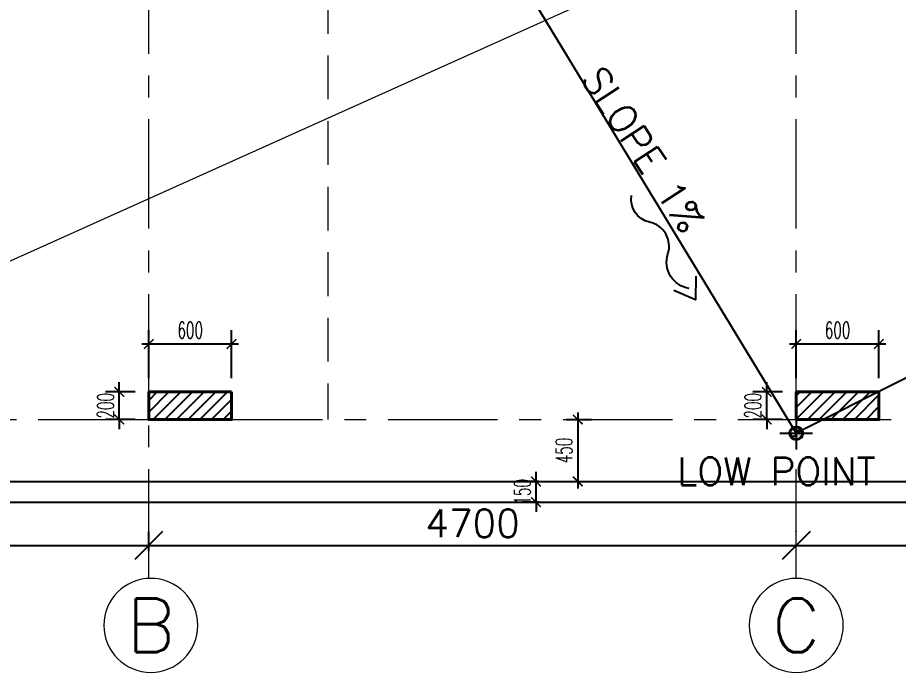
# Model space of a CAD drawing. Extents: x 2556046 to 2673391, y -921360 to -863964.
# Drawn here: x 2592310 to 2598704, y -894428 to -889674 of the extents above; entities that cross this region are included whole.
import ezdxf
from ezdxf.enums import TextEntityAlignment as Align

# ---------------------------------------------------------------- set-up
doc = ezdxf.new("R2010")
doc.units = 0
doc.header["$LTSCALE"] = 500
doc.header["$PDMODE"] = 98
doc.header["$PDSIZE"] = -0.01
for name, pattern in [('CENTER', [50.800000000000004, 31.75, -6.35, 6.35, -6.35]), ('DASHDOT', [1, 0.5, -0.25, 0, -0.25]), ('HIDDEN', [9.524999999999995, 6.349999999999998, -3.174999999999998])]:
    doc.linetypes.add(name, pattern=pattern)
for name, color, linetype in [('08_Testi', 4, 'Continuous'), ('ASSI', 3, 'DASHDOT'), ('DRAINAGE SLOPE', 150, 'Continuous'), ('hatch', 200, 'Continuous'), ('PAV', 3, 'Continuous'), ('PLUVIALE', 1, 'Continuous')]:
    doc.layers.add(name, color=color, linetype=linetype)
for name, color, linetype, lineweight in [('_02', 2, 'Continuous', 20), ('A-GRID', 1, 'CENTER', 9), ('A-GRID-DIMS', 142, 'Continuous', 9), ('A-GRID-IDEN', 10, 'Continuous', 9), ('goe-ba-coupé', 4, 'Continuous', 40), ('goe-cotes', 115, 'Continuous', 13), ('goe-vu', 31, 'Continuous', 25), ('SYMBOLS', 1, 'Continuous', 13)]:
    doc.layers.add(name, color=color, linetype=linetype, lineweight=lineweight)
doc.styles.add('EG_SIMPLEX', font='SIMPLEX.shx')
doc.styles.add('goe-romans', font='ROMANS.shx', dxfattribs={"width": 0.6})
doc.styles.add('ROMANS 100', font='romans.shx')
doc.styles.add('SIMPLEX', font='simplex_.ttf')
doc.dimstyles.new('ARK-MM-0100', dxfattribs={"dimtxt": 200, "dimasz": 200, "dimexe": 100, "dimexo": 100, "dimgap": 60, "dimtad": 1, "dimdec": 1, "dimrnd": 0.1, "dimdsep": 46, "dimtxsty": 'EG_SIMPLEX', "dimblk1": 'OBLIQUE', "dimblk2": 'OBLIQUE', "dimsah": 1, "dimcen": 300, "dimclrd": 256, "dimclre": 256, "dimclrt": 2, "dimadec": 0, "dimazin": 0, "dimtfac": 1, "dimtdec": 1, "dimtix": 1, "dimtmove": 2, "dimatfit": 3, "dimldrblk": 'OBLIQUE', "dimfxl": 1, "dimtolj": 1, "dimtzin": 0, "dimarcsym": 0})
doc.dimstyles.new('goe-50e', dxfattribs={"dimscale": 10, "dimtxt": 12, "dimasz": 7, "dimexe": 10, "dimexo": 10, "dimgap": 4, "dimtad": 1, "dimdec": 1, "dimdsep": 46, "dimtxsty": 'goe-romans', "dimblk": 'ARCHTICK', "dimcen": 4, "dimdle": 5, "dimclrt": 256, "dimazin": 0, "dimtfac": 1, "dimtdec": 1, "dimtix": 1, "dimtmove": 2, "dimatfit": 3, "dimldrblk": 'ARCHTICK', "dimfxl": 5, "dimtfillclr": 256, "dimtolj": 1, "dimarcsym": 0})
pattern_1 = [(45, (30000, 0), (-42.42640687119285, 42.42640687119285), [])]

# ---------------------------------------------------------------- blocks, each defined once
blk = doc.blocks.new('AX-HL')
at = {"color": 1}
blk.add_circle((-0.3500000000000022, -3.6e-15), 0.3500000000000085, dxfattribs=at)
at = {"color": 6, "style": 'SIMPLEX', "width": 0.4303278688524591}
blk.add_attdef('N-F', text='', height=0.4, dxfattribs=at).set_placement((-0.6000000000000001, -0.2), (-0.1, -0.2), align=Align.FIT)
at = {"color": 6, "style": 'SIMPLEX'}
blk.add_attdef('N', text='', height=0.4, dxfattribs=at).set_placement((-0.35, 0), align=Align.MIDDLE)
blk = doc.blocks.new('_Oblique')
at = {"color": 0, "linetype": 'ByBlock', "lineweight": -2}
blk.add_line((-0.5, -0.5), (0.5, 0.5), dxfattribs=at)
blk = doc.blocks.new('*D113')
at = {"layer": 'A-GRID-DIMS', "lineweight": -2, "transparency": 16777216}
for p, q in [((2588962.723038996, -893548.9376497553), (2588962.723038996, -893405.7787105843)), ((2593262.723038984, -893548.9376497803), (2593262.723038984, -893405.7787105843)), ((2588962.723038996, -893505.7787105843), (2593262.723038984, -893505.7787105843))]:
    blk.add_line(p, q, dxfattribs=at)
at = {"layer": 'Defpoints', "color": 0, "transparency": 16777216}
for p in [(2593262.723038984, -893505.7787105843), (2588962.723038996, -893648.9376497553), (2593262.723038984, -893648.9376497803)]:
    blk.add_point(p, dxfattribs=at)
at = {"layer": 'A-GRID-DIMS', "lineweight": -2, "transparency": 16777216, "xscale": 200, "yscale": 200, "zscale": 200, "rotation": 180}
blk.add_blockref('_Oblique', (2588962.723038996, -893505.7787105843), dxfattribs=at)
at = {"layer": 'A-GRID-DIMS', "lineweight": -2, "transparency": 16777216, "xscale": 200, "yscale": 200, "zscale": 200}
blk.add_blockref('_Oblique', (2593262.723038984, -893505.7787105843), dxfattribs=at)
at = {"layer": 'A-GRID-DIMS', "color": 2, "transparency": 16777216, "insert": (2591112.72303899, -893345.7787105843), "char_height": 200, "attachment_point": 5, "style": 'EG_SIMPLEX'}
blk.add_mtext('\\A1;4300', dxfattribs=at)
blk = doc.blocks.new('*D114')
at = {"layer": 'A-GRID-DIMS', "lineweight": -2, "transparency": 16777216}
for p, q in [((2593262.723038984, -893548.9376497803), (2593262.723038984, -893405.7787105843)), ((2597962.723039017, -893406.7787105843), (2597962.723039017, -893405.7787105843)), ((2593262.723038984, -893505.7787105843), (2597962.723039017, -893505.7787105843))]:
    blk.add_line(p, q, dxfattribs=at)
at = {"layer": 'Defpoints', "color": 0, "transparency": 16777216}
for p in [(2597962.723039017, -893505.7787105843), (2597962.723039017, -893506.7787105843), (2593262.723038984, -893648.9376497803)]:
    blk.add_point(p, dxfattribs=at)
at = {"layer": 'A-GRID-DIMS', "lineweight": -2, "transparency": 16777216, "xscale": 200, "yscale": 200, "zscale": 200, "rotation": 180}
blk.add_blockref('_Oblique', (2593262.723038984, -893505.7787105843), dxfattribs=at)
at = {"layer": 'A-GRID-DIMS', "lineweight": -2, "transparency": 16777216, "xscale": 200, "yscale": 200, "zscale": 200}
blk.add_blockref('_Oblique', (2597962.723039017, -893505.7787105843), dxfattribs=at)
at = {"layer": 'A-GRID-DIMS', "color": 2, "transparency": 16777216, "insert": (2595612.723039, -893345.7787105843), "char_height": 200, "attachment_point": 5, "style": 'EG_SIMPLEX'}
blk.add_mtext('\\A1;4700', dxfattribs=at)
blk = doc.blocks.new('*D115')
at = {"layer": 'A-GRID-DIMS', "lineweight": -2, "transparency": 16777216}
for p, q in [((2597962.723039017, -893406.7787105843), (2597962.723039017, -893405.7787105843)), ((2602762.389705731, -893406.7787106122), (2602762.389705731, -893405.7787105843)), ((2597962.723039017, -893505.7787105843), (2602762.389705731, -893505.7787105843))]:
    blk.add_line(p, q, dxfattribs=at)
at = {"layer": 'Defpoints', "color": 0, "transparency": 16777216}
for p in [(2597962.723039017, -893506.7787105843), (2602762.389705731, -893505.7787105843), (2602762.389705731, -893506.7787106122)]:
    blk.add_point(p, dxfattribs=at)
at = {"layer": 'A-GRID-DIMS', "lineweight": -2, "transparency": 16777216, "xscale": 200, "yscale": 200, "zscale": 200, "rotation": 180}
blk.add_blockref('_Oblique', (2597962.723039017, -893505.7787105843), dxfattribs=at)
at = {"layer": 'A-GRID-DIMS', "lineweight": -2, "transparency": 16777216, "xscale": 200, "yscale": 200, "zscale": 200}
blk.add_blockref('_Oblique', (2602762.389705731, -893505.7787105843), dxfattribs=at)
at = {"layer": 'A-GRID-DIMS', "color": 2, "transparency": 16777216, "insert": (2600362.556372374, -893345.7787105843), "char_height": 200, "attachment_point": 5, "style": 'EG_SIMPLEX'}
blk.add_mtext('\\A1;4800', dxfattribs=at)
blk = doc.blocks.new('_ArchTick')
at = {"color": 0, "linetype": 'ByBlock', "const_width": 0.15}
blk.add_lwpolyline([(-0.5, -0.5), (0.5, 0.5)], dxfattribs=at)
blk = doc.blocks.new('*D145')
at = {"layer": 'Defpoints', "color": 0, "transparency": 16777216}
for p in [(2598562.723039858, -892043.143131137), (2597962.723039858, -892391.9189198891), (2598562.723039858, -892391.9189201612)]:
    blk.add_point(p, dxfattribs=at)
at = {"layer": 'goe-cotes', "color": 0, "lineweight": -2, "transparency": 16777216}
for p, q in [((2597962.723039858, -892291.9189198891), (2597962.723039858, -891943.143131137)), ((2598562.723039858, -892291.9189201612), (2598562.723039858, -891943.143131137)), ((2597912.723039858, -892043.143131137), (2598612.723039858, -892043.143131137))]:
    blk.add_line(p, q, dxfattribs=at)
at = {"layer": 'goe-cotes', "color": 0, "lineweight": -2, "transparency": 16777216, "xscale": 70, "yscale": 70, "zscale": 70, "rotation": 180}
blk.add_blockref('_ArchTick', (2597962.723039858, -892043.143131137), dxfattribs=at)
at = {"layer": 'goe-cotes', "color": 0, "lineweight": -2, "transparency": 16777216, "xscale": 70, "yscale": 70, "zscale": 70}
blk.add_blockref('_ArchTick', (2598562.723039858, -892043.143131137), dxfattribs=at)
at = {"layer": 'goe-cotes', "transparency": 16777216, "insert": (2598262.723039858, -891943.143131137), "char_height": 120, "attachment_point": 5, "style": 'goe-romans'}
blk.add_mtext('\\A1;600', dxfattribs=at)
blk = doc.blocks.new('*D146')
at = {"layer": 'Defpoints', "color": 0, "transparency": 16777216}
for p in [(2597748.154737884, -892391.9189198891), (2597962.723039858, -892391.9189198891), (2597962.723039916, -892591.9189199326)]:
    blk.add_point(p, dxfattribs=at)
at = {"layer": 'goe-cotes', "color": 0, "lineweight": -2, "transparency": 16777216}
for p, q in [((2597748.154737884, -892391.9189198891), (2597748.154737884, -892321.9189198891)), ((2597862.723039858, -892391.9189198891), (2597648.154737884, -892391.9189198891)), ((2597748.154737884, -892591.9189199326), (2597748.154737884, -892391.9189198891)), ((2597862.723039916, -892591.9189199326), (2597648.154737884, -892591.9189199326)), ((2597748.154737884, -892591.9189199326), (2597748.154737884, -892661.9189199326))]:
    blk.add_line(p, q, dxfattribs=at)
at = {"layer": 'goe-cotes', "color": 0, "lineweight": -2, "transparency": 16777216, "xscale": 70, "yscale": 70, "zscale": 70}
for p, rotation in [((2597748.154737884, -892391.9189198891), 270), ((2597748.154737884, -892591.9189199326), 90)]:
    blk.add_blockref('_ArchTick', p, dxfattribs=dict(at, rotation=rotation))
at = {"layer": 'goe-cotes', "transparency": 16777216, "insert": (2597648.154737884, -892491.9189199103), "char_height": 120, "attachment_point": 5, "rotation": 90, "style": 'goe-romans'}
blk.add_mtext('\\A1;200', dxfattribs=at)
blk = doc.blocks.new('*D147')
at = {"layer": 'Defpoints', "color": 0, "transparency": 16777216}
for p in [(2593862.72303901, -892043.1431322414), (2593262.72303901, -892391.9189209936), (2593862.72303901, -892391.9189212656)]:
    blk.add_point(p, dxfattribs=at)
at = {"layer": 'goe-cotes', "color": 0, "lineweight": -2, "transparency": 16777216}
for p, q in [((2593262.72303901, -892291.9189209936), (2593262.72303901, -891943.1431322414)), ((2593862.72303901, -892291.9189212656), (2593862.72303901, -891943.1431322414)), ((2593212.72303901, -892043.1431322414), (2593912.72303901, -892043.1431322414))]:
    blk.add_line(p, q, dxfattribs=at)
at = {"layer": 'goe-cotes', "color": 0, "lineweight": -2, "transparency": 16777216, "xscale": 70, "yscale": 70, "zscale": 70, "rotation": 180}
blk.add_blockref('_ArchTick', (2593262.72303901, -892043.1431322414), dxfattribs=at)
at = {"layer": 'goe-cotes', "color": 0, "lineweight": -2, "transparency": 16777216, "xscale": 70, "yscale": 70, "zscale": 70}
blk.add_blockref('_ArchTick', (2593862.72303901, -892043.1431322414), dxfattribs=at)
at = {"layer": 'goe-cotes', "transparency": 16777216, "insert": (2593562.72303901, -891943.1431322414), "char_height": 120, "attachment_point": 5, "style": 'goe-romans'}
blk.add_mtext('\\A1;600', dxfattribs=at)
blk = doc.blocks.new('*D148')
at = {"layer": 'Defpoints', "color": 0, "transparency": 16777216}
for p in [(2593048.154737036, -892391.9189209936), (2593262.72303901, -892391.9189209936), (2593262.723039068, -892591.918921037)]:
    blk.add_point(p, dxfattribs=at)
at = {"layer": 'goe-cotes', "color": 0, "lineweight": -2, "transparency": 16777216}
for p, q in [((2593048.154737036, -892391.9189209936), (2593048.154737036, -892321.9189209936)), ((2593162.72303901, -892391.9189209936), (2592948.154737036, -892391.9189209936)), ((2593048.154737036, -892591.918921037), (2593048.154737036, -892391.9189209936)), ((2593162.723039068, -892591.918921037), (2592948.154737036, -892591.918921037)), ((2593048.154737036, -892591.918921037), (2593048.154737036, -892661.918921037))]:
    blk.add_line(p, q, dxfattribs=at)
at = {"layer": 'goe-cotes', "color": 0, "lineweight": -2, "transparency": 16777216, "xscale": 70, "yscale": 70, "zscale": 70}
for p, rotation in [((2593048.154737036, -892391.9189209936), 270), ((2593048.154737036, -892591.918921037), 90)]:
    blk.add_blockref('_ArchTick', p, dxfattribs=dict(at, rotation=rotation))
at = {"layer": 'goe-cotes', "transparency": 16777216, "insert": (2592948.154737036, -892491.9189210149), "char_height": 120, "attachment_point": 5, "rotation": 90, "style": 'goe-romans'}
blk.add_mtext('\\A1;200', dxfattribs=at)
blk = doc.blocks.new('*D262')
at = {"layer": 'Defpoints', "color": 0, "transparency": 16777216}
for p in [(2596194.870463773, -892591.9189200941), (2596194.870463763, -893041.9189210762), (2596376.785811119, -893041.9189210762)]:
    blk.add_point(p, dxfattribs=at)
at = {"layer": 'goe-cotes', "color": 0, "lineweight": -2, "transparency": 16777216}
for p, q in [((2596376.785811119, -892541.9189200941), (2596376.785811119, -893091.9189210762)), ((2596294.870463773, -892591.9189200941), (2596476.785811119, -892591.9189200941)), ((2596294.870463763, -893041.9189210762), (2596476.785811119, -893041.9189210762))]:
    blk.add_line(p, q, dxfattribs=at)
at = {"layer": 'goe-cotes', "color": 0, "lineweight": -2, "transparency": 16777216, "xscale": 70, "yscale": 70, "zscale": 70}
for p, rotation in [((2596376.785811119, -892591.9189200941), 90), ((2596376.785811119, -893041.9189210762), 270)]:
    blk.add_blockref('_ArchTick', p, dxfattribs=dict(at, rotation=rotation))
at = {"layer": 'goe-cotes', "transparency": 16777216, "insert": (2596276.785811119, -892816.9189205847), "char_height": 120, "attachment_point": 5, "rotation": 90, "style": 'goe-romans'}
blk.add_mtext('\\A1;450', dxfattribs=at)
blk = doc.blocks.new('*D263')
at = {"layer": 'Defpoints', "color": 0, "transparency": 16777216}
for p in [(2596073.593565533, -893041.9189210762), (2596194.870463761, -893041.9189210762), (2596194.870463762, -893191.9189210762)]:
    blk.add_point(p, dxfattribs=at)
at = {"layer": 'goe-cotes', "color": 0, "lineweight": -2, "transparency": 16777216}
for p, q in [((2596073.593565533, -893041.9189210762), (2596073.593565533, -892971.9189210762)), ((2596094.870463761, -893041.9189210762), (2595973.593565533, -893041.9189210762)), ((2596073.593565533, -893191.9189210762), (2596073.593565533, -893041.9189210762)), ((2596094.870463762, -893191.9189210762), (2595973.593565533, -893191.9189210762)), ((2596073.593565533, -893191.9189210762), (2596073.593565533, -893261.9189210762))]:
    blk.add_line(p, q, dxfattribs=at)
at = {"layer": 'goe-cotes', "color": 0, "lineweight": -2, "transparency": 16777216, "xscale": 70, "yscale": 70, "zscale": 70}
for p, rotation in [((2596073.593565533, -893041.9189210762), 270), ((2596073.593565533, -893191.9189210762), 90)]:
    blk.add_blockref('_ArchTick', p, dxfattribs=dict(at, rotation=rotation))
at = {"layer": 'goe-cotes', "transparency": 16777216, "insert": (2595973.593565533, -893116.9189210758), "char_height": 120, "attachment_point": 5, "rotation": 90, "style": 'goe-romans'}
blk.add_mtext('\\A1;150', dxfattribs=at)
blk = doc.blocks.new('PLUVIALE')
at = {"layer": 'PLUVIALE', "ltscale": 0.03}
h = blk.add_hatch(color=7, dxfattribs=at)
edge = h.paths.add_edge_path()
edge.add_ellipse((0, -21.66666666665697), major_axis=(15.32064692571702, 15.32064692571703), ratio=0.9999999999988901, start_angle=225.0000000000319, end_angle=405.0000000000318, ccw=False)
edge.add_ellipse((0, 0), major_axis=(-30.64129385142239, 30.64129385142239), ratio=0.9999999999996518, start_angle=134.9999999999899, end_angle=314.9999999999899)
edge.add_ellipse((0, 21.66666666665697), major_axis=(-15.32064692571702, 15.32064692571703), ratio=0.9999999999988901, start_angle=-45.0000000000318, end_angle=134.9999999999681)
at = {"layer": 'PLUVIALE', "color": 3, "linetype": 'DASHDOT'}
for p, q in [((0, -119.0348116391396), (0, 119.0348116391396)), ((-119.0348116391105, 0), (119.0348116391105, 0))]:
    blk.add_line(p, q, dxfattribs=at)
at = {"layer": 'PLUVIALE', "ltscale": 0.03}
for radius in [50, 43.33333333333333]:
    blk.add_circle((0, 0), radius, dxfattribs=at)
for centre, start, end in [((0, 21.66666666665697), 90, 270), ((0, -21.66666666665697), 270, 90)]:
    blk.add_arc(centre, 21.66666666666666, start, end, dxfattribs=at)
blk = doc.blocks.new('PEN')
at = {"layer": 'PAV'}
blk.add_lwpolyline([(-142.5677877976268, -94.95613345081073), (0, 0), (-142.5677877976268, 94.95613345081073)], dxfattribs=at)
blk.add_lwpolyline([(-95.04519186508516, -4.748101341636357, 0.4572516908679935), (-389.6851149177401, -14.24381290974816, -0.4444652169843883), (-655.8119955981907, -28.48713470433904, 0.4009360208519387), (-888.6723722094339, -23.73903336270268)], format="xyb", dxfattribs=at)

msp = doc.modelspace()

# ---------------------------------------------------------------- hatches: boundary and pattern name
at = {"layer": 'hatch'}
h = msp.add_hatch(dxfattribs=at)
h.set_pattern_fill('_USER', color=256, scale=60, angle=45, pattern_type=0)
h.set_pattern_definition(pattern_1)
h.paths.add_polyline_path([(2593862.723039129, -892591.9191170289), (2593862.723039129, -892391.9191170289), (2593262.72303901, -892391.918921037), (2593262.72303901, -892591.918921037)])
h = msp.add_hatch(dxfattribs=at)
h.set_pattern_fill('_USER', color=256, scale=60, angle=45, pattern_type=0)
h.set_pattern_definition(pattern_1)
h.paths.add_polyline_path([(2598562.723039129, -892591.9191170289), (2598562.723039129, -892391.9191170289), (2597962.72303901, -892391.918921037), (2597962.72303901, -892591.918921037)])

# ---------------------------------------------------------------- linework, layer by layer
at = {"layer": 'A-GRID', "ltscale": 0.05}
for p, q in [((2593262.723038983, -893745.7917257067), (2593262.723039072, -879127.9189206845)), ((2597962.723039013, -893745.7917256391), (2597962.723039102, -879127.9189206845)), ((2587379.453881229, -892591.9189211513), (2613612.723039298, -892591.918918104))]:
    msp.add_line(p, q, dxfattribs=at)
at = {"layer": 'A-GRID-DIMS', "color": 8, "linetype": 'HIDDEN', "ltscale": 0.1}
msp.add_lwpolyline([(2594562.723035118, -887091.7096385489), (2594562.723035746, -892591.9189496179)], dxfattribs=at)
at = {"layer": 'DRAINAGE SLOPE'}
for points in [[(2604880.162844241, -889216.9187837584), (2597962.72303902, -892691.9189199758)], [(2595868.031397902, -889241.709638549), (2597962.72303902, -892691.9189199758)]]:
    msp.add_lwpolyline(points, dxfattribs=at)
at = {"layer": 'goe-ba-coupé', "ltscale": 1000}
for points in [[(2593862.72303901, -892391.918921037), (2593862.72303901, -892591.918921037), (2593262.72303901, -892591.918921037), (2593262.72303901, -892391.918921037)], [(2598562.72303901, -892391.918921037), (2598562.72303901, -892591.918921037), (2597962.72303901, -892591.918921037), (2597962.72303901, -892391.918921037)]]:
    msp.add_lwpolyline(points, close=True, dxfattribs=at)
at = {"layer": 'goe-vu', "ltscale": 1000}
for points in [[(2588362.72303901, -880991.5002977845), (2588362.72303901, -893191.9189210337), (2612712.056372715, -893191.9189211659), (2612712.056372758, -885241.9189192989), (2598762.723039051, -885241.91891944), (2598762.723039051, -880991.5002980429)], [(2588512.72303901, -881141.5002977882), (2588512.72303901, -893041.9189210346), (2612562.056372716, -893041.918921165), (2612562.056372758, -885391.9189193004), (2598612.723039051, -885391.9189194415), (2598612.723039051, -881141.5002980392)]]:
    msp.add_lwpolyline(points, close=True, dxfattribs=at)
at = {"layer": 'SYMBOLS'}
msp.add_line((2598532.568433497, -888617.0915348761), (2588362.72303901, -893191.9189210337), dxfattribs=at)

# ---------------------------------------------------------------- block references
at = {"layer": '_02', "xscale": -1, "rotation": 123.1707763108653}
msp.add_blockref('PEN', (2597232.405712076, -891723.142496455), dxfattribs=at)
at = {"layer": 'A-GRID-IDEN'}
ref = msp.add_blockref('AX-HL', (2593618.08173282, -894086.7478342348), dxfattribs=dict(at, xscale=-975, yscale=974.9999999999997, zscale=975, rotation=180))
ref.add_attrib('N', 'B', dxfattribs={"layer": '0', "color": 6, "height": 389.9999999999991, "style": 'SIMPLEX'}).set_placement((2593276.831732889, -894086.7478342239), align=Align.MIDDLE_CENTER)
ref = msp.add_blockref('AX-HL', (2598303.973039013, -894087.0417256391), dxfattribs=dict(at, xscale=-975, yscale=974.9999999999997, zscale=975, rotation=180))
ref.add_attrib('N', 'C', dxfattribs={"layer": '0', "color": 6, "height": 389.9999999999991, "style": 'SIMPLEX'}).set_placement((2597962.723039082, -894087.0417256284), align=Align.MIDDLE_CENTER)
at = {"layer": 'ASSI', "rotation": 270}
msp.add_blockref('PLUVIALE', (2597962.72303902, -892691.9189199755), dxfattribs=at)

# ---------------------------------------------------------------- texts
at = {"layer": '08_Testi', "color": 1, "insert": (2597224.180582747, -891203.99100025), "char_height": 199.9999999999999, "attachment_point": 6, "rotation": 303.1707763108651, "style": 'ROMANS 100'}
msp.add_mtext('\\pxqc;SLOPE 1%', dxfattribs=at)
at = {"layer": 'A-GRID-DIMS', "color": 7, "style": 'ROMANS 100'}
msp.add_text('LOW POINT', height=200, dxfattribs=at).set_placement((2597098.364733509, -893067.671448526))

# ---------------------------------------------------------------- dimensions: what is measured, and where the dimension line sits
at = {"layer": 'A-GRID-DIMS'}
for base, p1, p2, picture, middle in [((2593262.723038984, -893505.7787105843), (2588962.723038996, -893648.9376497553), (2593262.723038984, -893648.9376497803), '*D113', (2591112.72303899, -893345.7787105843)), ((2597962.723039017, -893505.7787105843), (2593262.723038984, -893648.9376497803), (2597962.723039017, -893506.7787105843), '*D114', (2595612.723039, -893345.7787105843))]:
    dim = msp.add_linear_dim(base=base, p1=p1, p2=p2, dimstyle='ARK-MM-0100', dxfattribs=at)
    dim.commit()
    dim.dimension.update_dxf_attribs({"geometry": picture, "text_midpoint": middle})
dim = msp.add_linear_dim(base=(2602762.389705731, -893505.7787105843), p1=(2597962.723039017, -893506.7787105843), p2=(2602762.389705731, -893506.7787106122), dimstyle='ARK-MM-0100', override={"dimrnd": 1}, dxfattribs=at)
dim.commit()
dim.dimension.update_dxf_attribs({"geometry": '*D115', "text_midpoint": (2600362.556372374, -893345.7787105843)})
at = {"layer": 'goe-cotes'}
for base, p1, p2, picture, middle in [((2593862.72303901, -892043.1431322414), (2593262.72303901, -892391.9189209936), (2593862.72303901, -892391.9189212656), '*D147', (2593562.72303901, -891943.1431322414)), ((2598562.723039858, -892043.143131137), (2597962.723039858, -892391.9189198891), (2598562.723039858, -892391.9189201612), '*D145', (2598262.723039858, -891943.143131137))]:
    dim = msp.add_linear_dim(base=base, p1=p1, p2=p2, dimstyle='goe-50e', dxfattribs=at)
    dim.commit()
    dim.dimension.update_dxf_attribs({"geometry": picture, "text_midpoint": middle})
for base, p1, p2, picture, middle in [((2593048.154737036, -892391.9189209936), (2593262.723039068, -892591.918921037), (2593262.72303901, -892391.9189209936), '*D148', (2592948.154737036, -892491.9189210149)), ((2597748.154737884, -892391.9189198891), (2597962.723039916, -892591.9189199326), (2597962.723039858, -892391.9189198891), '*D146', (2597648.154737884, -892491.9189199103)), ((2596376.785811119, -893041.9189210762), (2596194.870463773, -892591.9189200941), (2596194.870463763, -893041.9189210762), '*D262', (2596276.785811119, -892816.9189205847)), ((2596073.593565533, -893041.9189210762), (2596194.870463762, -893191.9189210762), (2596194.870463761, -893041.9189210762), '*D263', (2595973.593565533, -893116.9189210758))]:
    dim = msp.add_linear_dim(base=base, p1=p1, p2=p2, angle=90, dimstyle='goe-50e', dxfattribs=at)
    dim.commit()
    dim.dimension.update_dxf_attribs({"geometry": picture, "text_midpoint": middle})

doc.saveas('drawing.dxf')
